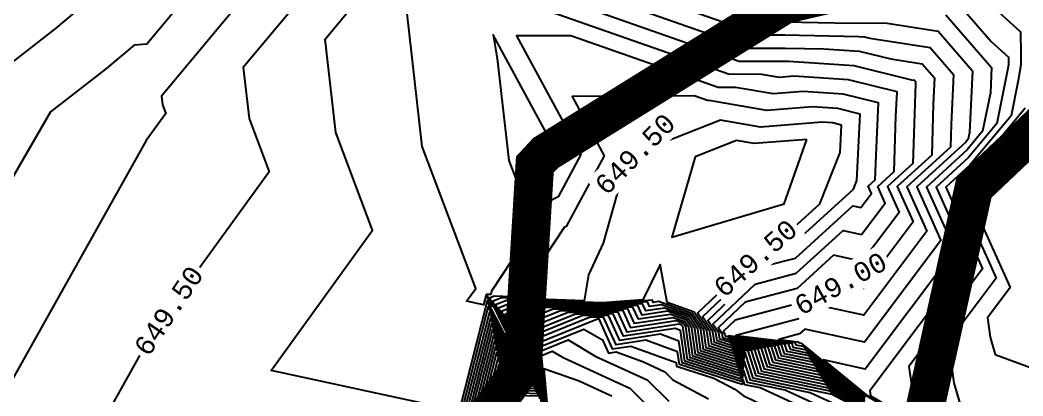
# Model space of a CAD drawing. Header units: inches. Extents: x 533200 to 542759, y 3594234 to 3596688.
# Drawn here: x 535912.36 to 535925.33, y 3595733.9 to 3595738.77 of the extents above; entities that cross this region are included whole.
import ezdxf
from ezdxf.enums import TextEntityAlignment as Align

# ---------------------------------------------------------------- set-up
doc = ezdxf.new("R2010")
doc.units = ezdxf.units.IN
doc.header["$MEASUREMENT"] = 0
for name, color, linetype in [('C-PROP-BNDY', 150, 'Continuous'), ('CVL_CURV_D', 1, 'Continuous'), ('CVL_CURV_G', 5, 'Continuous'), ('CVL_CURV_TX', 2, 'Continuous')]:
    doc.layers.add(name, color=color, linetype=linetype)
doc.styles.add('MONOTXT4', font='MONOTXT4.shx')

msp = doc.modelspace()

# ---------------------------------------------------------------- linework, layer by layer
at = {"layer": 'C-PROP-BNDY', "color": 3, "linetype": 'Continuous', "lineweight": 30, "const_width": 0.5, "elevation": 648.15}
msp.add_lwpolyline([(535925.64, 3595729.28), (535925.62, 3595728.77), (535922.91, 3595727.24), (535920.54, 3595725.95), (535918.04, 3595725.76), (535917.92, 3595728.05), (535917.85, 3595730.13), (535917.85, 3595732.88), (535918.86, 3595734.28), (535919.02, 3595736.9), (535919.16, 3595737.05), (535922.25, 3595738.97), (535925.35, 3595739.69), (535926.24, 3595738.06), (535924.7, 3595736.6), (535924.02, 3595733.54), (535924.05, 3595732.47), (535924.19, 3595730.12), (535925.64, 3595729.28)], dxfattribs=at)
at = {"layer": 'CVL_CURV_D', "color": 6, "linetype": 'Continuous'}
for points, elevation in [([(535915.281, 3595739.995), (535914.003, 3595738.459), (535913.837, 3595738.447), (535913.467, 3595738.134), (535912.757, 3595737.583), (535911.803, 3595735.937), (535910.469, 3595733.563), (535909.875, 3595732.29), (535909.042, 3595731.174), (535908.638, 3595729.792), (535909.137, 3595727.078), (535909.821, 3595724.816), (535910.157, 3595723.868), (535912.04, 3595722.54), (535910.36, 3595720.89), (535909.025, 3595719.755), (535908.885, 3595719.301), (535907.786, 3595717.68), (535907.73, 3595717.442), (535907.733, 3595717.422)], 649.7), ([(535915.891, 3595739.827), (535914.191, 3595737.784), (535914.204, 3595737.674), (535914.247, 3595737.559), (535913.994, 3595737.209), (535911.978, 3595733.62), (535910.843, 3595731.19), (535910.767, 3595731.089), (535909.914, 3595728.172), (535910.101, 3595727.154), (535910.68, 3595725.24), (535911.092, 3595724.434), (535911.071, 3595724.203), (535912.789, 3595722.801), (535912.123, 3595721.423), (535911.173, 3595720.49), (535910.418, 3595719.848), (535910.103, 3595718.827), (535909.25, 3595717.57)], 649.6), ([(535923.287, 3595733.839), (535923.111, 3595733.931), (535922.614, 3595734.34), (535922.212, 3595734.423), (535922.169, 3595734.558), (535921.585, 3595734.628), (535921.562, 3595734.526), (535921.343, 3595734.595), (535921.323, 3595734.734), (535921.19, 3595734.929), (535922.128, 3595735.82), (535922.38, 3595735.887), (535923.143, 3595736.582), (535923.187, 3595736.693), (535923.227, 3595737.554), (535922.938, 3595737.625), (535922.613, 3595737.646), (535922.021, 3595737.599), (535921.274, 3595737.727), (535921.254, 3595737.727), (535921.081, 3595737.788), (535919.502, 3595737.782), (535919.917, 3595737.014), (535919.427, 3595736.1), (535919.398, 3595736.087), (535919.139, 3595735.694), (535919.054, 3595735.176), (535918.495, 3595735.197), (535918.433, 3595735.172), (535918.867, 3595734.283), (535918.869, 3595734.263), (535918.856, 3595734.264), (535918.405, 3595735.138), (535918.041, 3595733.706), (535915.608, 3595734.236), (535916.92, 3595736.05), (535916.444, 3595737.314), (535916.306, 3595738.524), (535917.111, 3595739.492)], 649.4), ([(535913.657, 3595739.368), (535912.825, 3595738.665), (535911.229, 3595737.424), (535909.082, 3595733.722), (535908.961, 3595733.506), (535908.907, 3595733.39), (535908.15, 3595732.375), (535907.347, 3595731.289), (535907.353, 3595731.245), (535907.439, 3595730.993), (535908.173, 3595727.002), (535908.594, 3595725.61), (535909.409, 3595723.307), (535910.685, 3595722.408), (535909.547, 3595721.29), (535907.904, 3595719.893), (535907.825, 3595719.709), (535907.821, 3595719.668), (535907.329, 3595717.564), (535907.366, 3595717.343)], 649.8), ([(535923.29, 3595733.865), (535923.159, 3595733.933), (535922.564, 3595734.423), (535922.285, 3595734.481), (535922.255, 3595734.574), (535921.554, 3595734.658), (535921.54, 3595734.599), (535921.412, 3595734.639), (535921.401, 3595734.72), (535921.323, 3595734.833), (535921.871, 3595735.353), (535922.401, 3595735.494), (535923.007, 3595736.046), (535923.246, 3595735.994), (535923.553, 3595736.402), (535923.456, 3595736.617), (535923.667, 3595736.81), (535923.69, 3595737.52), (535923.705, 3595737.841), (535923.077, 3595737.996), (535922.37, 3595738.042), (535922.186, 3595738.027), (535921.954, 3595738.067), (535921.527, 3595738.068), (535918.357, 3595739.182)], 649.2), ([(535919.091, 3595739.142), (535921.663, 3595738.238), (535922.26, 3595738.237), (535922.305, 3595738.236), (535923.147, 3595738.182), (535923.893, 3595737.997), (535923.93, 3595737.991), (535923.945, 3595737.975), (535923.943, 3595737.944), (535923.91, 3595736.915), (535923.582, 3595736.615), (535923.733, 3595736.28), (535923.255, 3595735.645), (535922.883, 3595735.727), (535922.412, 3595735.297), (535921.742, 3595735.12), (535921.39, 3595734.786), (535921.44, 3595734.713), (535921.447, 3595734.661), (535921.529, 3595734.635), (535921.538, 3595734.673), (535922.298, 3595734.582), (535922.322, 3595734.51), (535922.539, 3595734.465), (535923.183, 3595733.935), (535923.292, 3595733.877)], 649.1), ([(535920.561, 3595739.062), (535921.936, 3595738.578), (535922.255, 3595738.578), (535923.21, 3595738.558), (535923.286, 3595738.553), (535923.354, 3595738.536), (535924.134, 3595738.415), (535924.436, 3595738.066), (535924.405, 3595737.42), (535924.396, 3595737.126), (535923.833, 3595736.612), (535924.092, 3595736.037), (535923.274, 3595734.949), (535922.636, 3595735.089), (535922.434, 3595734.905), (535921.621, 3595734.689), (535922.385, 3595734.598), (535922.395, 3595734.567), (535922.488, 3595734.548), (535923.231, 3595733.937), (535923.295, 3595733.903)], 648.9), ([(535921.295, 3595739.022), (535922.073, 3595738.749), (535922.253, 3595738.748), (535922.9, 3595738.735), (535923.577, 3595738.729), (535924.235, 3595738.627), (535924.682, 3595738.112), (535924.644, 3595737.313), (535924.627, 3595737.23), (535924.594, 3595737.19), (535923.959, 3595736.61), (535924.271, 3595735.916), (535923.283, 3595734.601), (535922.512, 3595734.77), (535922.445, 3595734.708), (535922.174, 3595734.636), (535922.428, 3595734.606), (535922.432, 3595734.596), (535922.463, 3595734.589), (535923.255, 3595733.938), (535923.297, 3595733.916), (535923.899, 3595733.567)], 648.8), ([(535924.439, 3595739.052), (535924.923, 3595738.493), (535925.146, 3595738.289), (535925.147, 3595738.221), (535925.147, 3595738.19), (535925.14, 3595738.144), (535924.995, 3595737.43), (535924.63, 3595736.99), (535924.21, 3595736.607), (535924.63, 3595735.673), (535923.351, 3595733.971), (535923.36, 3595733.907), (535923.977, 3595733.55)], 648.6), ([(535923.289, 3595733.852), (535923.135, 3595733.932), (535922.589, 3595734.381), (535922.249, 3595734.452), (535922.212, 3595734.566), (535921.569, 3595734.643), (535921.551, 3595734.562), (535921.377, 3595734.617), (535921.362, 3595734.727), (535921.257, 3595734.881), (535921.999, 3595735.587), (535922.39, 3595735.69), (535923.131, 3595736.365), (535923.237, 3595736.342), (535923.374, 3595736.523), (535923.331, 3595736.619), (535923.424, 3595736.704), (535923.434, 3595737.02), (535923.466, 3595737.697), (535923.008, 3595737.811), (535922.491, 3595737.844), (535922.103, 3595737.813), (535921.614, 3595737.897), (535921.39, 3595737.897), (535919.486, 3595738.567), (535918.784, 3595738.564), (535919.614, 3595737.029), (535919.32, 3595736.48), (535919.234, 3595736.44), (535918.458, 3595735.263), (535918.45, 3595735.216), (535918.4, 3595735.218), (535918.394, 3595735.216), (535918.468, 3595735.063), (535918.391, 3595735.213), (535918.358, 3595735.082), (535918.137, 3595735.131), (535918.256, 3595735.295), (535917.564, 3595737.134), (535917.364, 3595738.894)], 649.3), ([(535924.337, 3595738.839), (535924.928, 3595738.158), (535924.912, 3595737.829), (535924.811, 3595737.33), (535924.612, 3595737.09), (535924.084, 3595736.608), (535924.451, 3595735.795), (535923.292, 3595734.253), (535922.754, 3595734.371), (535923.279, 3595733.939), (535923.299, 3595733.928), (535923.938, 3595733.559)], 648.7), ([(535919.213, 3595736.86), (535919.311, 3595737.043), (535918.481, 3595738.579), (535918.534, 3595738.274), (535918.684, 3595736.954), (535918.863, 3595736.48), (535919.069, 3595736.794), (535919.213, 3595736.86)], 649.2), ([(535925.363, 3595737.63), (535924.666, 3595736.79), (535924.461, 3595736.603), (535924.989, 3595735.431), (535924.366, 3595734.601), (535924.441, 3595734.074), (535924.577, 3595733.599), (535927.391, 3595732.563)], 648.4), ([(535925.363, 3595737.508), (535924.684, 3595736.69), (535924.587, 3595736.602), (535925.168, 3595735.309), (535924.873, 3595734.916), (535924.909, 3595734.666), (535924.973, 3595734.441), (535927.412, 3595733.544)], 648.3), ([(535922.539, 3595737.225), (535921.856, 3595737.171), (535921.627, 3595737.21), (535921.092, 3595737), (535920.794, 3595735.96), (535922.246, 3595736.392), (535922.539, 3595737.225)], 649.6), ([(535923.284, 3595733.814), (535923.064, 3595733.929), (535922.665, 3595734.257), (535922.139, 3595734.366), (535922.082, 3595734.543), (535921.616, 3595734.598), (535921.584, 3595734.454), (535921.273, 3595734.551), (535921.245, 3595734.749), (535921.08, 3595734.99), (535920.733, 3595735.114), (535920.643, 3595735.607), (535920.417, 3595735.15), (535919.897, 3595735.11), (535918.686, 3595735.155), (535918.511, 3595735.084), (535918.896, 3595734.297), (535918.904, 3595734.197), (535918.838, 3595734.2), (535918.432, 3595734.988), (535917.909, 3595732.932)], 649.6), ([(535923.282, 3595733.801), (535923.04, 3595733.928), (535922.69, 3595734.215), (535922.102, 3595734.337), (535922.039, 3595734.535), (535921.632, 3595734.583), (535921.594, 3595734.418), (535921.238, 3595734.529), (535921.206, 3595734.756), (535921.06, 3595734.969), (535920.62, 3595735.127), (535920.551, 3595735.116), (535920.54, 3595735.143), (535919.892, 3595735.092), (535918.781, 3595735.134), (535918.55, 3595735.04), (535918.91, 3595734.303), (535918.922, 3595734.164), (535918.83, 3595734.168), (535918.445, 3595734.913), (535917.951, 3595732.968)], 649.7), ([(535923.28, 3595733.788), (535923.016, 3595733.927), (535922.716, 3595734.174), (535922.065, 3595734.309), (535921.995, 3595734.527), (535921.648, 3595734.568), (535921.605, 3595734.381), (535921.203, 3595734.507), (535921.167, 3595734.763), (535921.041, 3595734.948), (535920.659, 3595735.085), (535920.503, 3595735.061), (535920.477, 3595735.121), (535919.888, 3595735.075), (535918.877, 3595735.113), (535918.589, 3595734.996), (535918.925, 3595734.31), (535918.94, 3595734.131), (535918.821, 3595734.136), (535918.459, 3595734.838), (535917.993, 3595733.005)], 649.8), ([(535923.279, 3595733.775), (535922.992, 3595733.926), (535922.741, 3595734.132), (535922.029, 3595734.28), (535921.952, 3595734.519), (535921.663, 3595734.553), (535921.616, 3595734.345), (535921.168, 3595734.486), (535921.128, 3595734.77), (535921.021, 3595734.927), (535920.697, 3595735.043), (535920.455, 3595735.007), (535920.414, 3595735.099), (535919.883, 3595735.058), (535918.972, 3595735.092), (535918.628, 3595734.953), (535918.939, 3595734.316), (535918.958, 3595734.098), (535918.813, 3595734.104), (535918.472, 3595734.763), (535918.034, 3595733.042)], 649.9), ([(535923.275, 3595733.75), (535922.944, 3595733.923), (535922.792, 3595734.049), (535921.955, 3595734.222), (535921.866, 3595734.503), (535921.695, 3595734.523), (535921.638, 3595734.273), (535921.098, 3595734.442), (535921.05, 3595734.784), (535920.981, 3595734.885), (535920.773, 3595734.96), (535920.359, 3595734.897), (535920.287, 3595735.055), (535919.874, 3595735.023), (535919.163, 3595735.049), (535918.706, 3595734.865), (535918.968, 3595734.33), (535918.993, 3595734.032), (535918.795, 3595734.04), (535918.499, 3595734.613), (535918.118, 3595733.116)], 650.1), ([(535923.274, 3595733.737), (535922.92, 3595733.922), (535922.817, 3595734.007), (535921.919, 3595734.194), (535921.822, 3595734.495), (535921.71, 3595734.508), (535921.648, 3595734.236), (535921.063, 3595734.42), (535921.011, 3595734.791), (535920.961, 3595734.864), (535920.811, 3595734.918), (535920.311, 3595734.842), (535920.224, 3595735.033), (535919.869, 3595735.006), (535919.258, 3595735.028), (535918.745, 3595734.821), (535918.982, 3595734.336), (535919.011, 3595733.999), (535918.787, 3595734.008), (535918.513, 3595734.539), (535918.16, 3595733.153)], 650.2), ([(535923.272, 3595733.724), (535922.896, 3595733.921), (535922.842, 3595733.966), (535921.882, 3595734.165), (535921.779, 3595734.487), (535921.726, 3595734.493), (535921.659, 3595734.2), (535921.028, 3595734.398), (535920.972, 3595734.799), (535920.942, 3595734.843), (535920.849, 3595734.877), (535920.263, 3595734.787), (535920.161, 3595735.011), (535919.864, 3595734.988), (535919.353, 3595735.007), (535918.784, 3595734.777), (535918.996, 3595734.343), (535919.028, 3595733.966), (535918.778, 3595733.975), (535918.526, 3595734.464), (535918.202, 3595733.19)], 650.3), ([(535923.27, 3595733.711), (535922.872, 3595733.92), (535922.867, 3595733.924), (535921.846, 3595734.136), (535921.739, 3595734.468), (535921.67, 3595734.164), (535920.994, 3595734.376), (535920.933, 3595734.806), (535920.922, 3595734.823), (535920.887, 3595734.835), (535920.214, 3595734.732), (535920.098, 3595734.99), (535919.859, 3595734.971), (535919.449, 3595734.986), (535918.823, 3595734.733), (535919.011, 3595734.35), (535919.046, 3595733.933), (535918.77, 3595733.943), (535918.54, 3595734.389), (535918.244, 3595733.227)], 650.4), ([(535922.854, 3595733.703), (535922.258, 3595733.978), (535921.772, 3595734.079), (535921.723, 3595734.231), (535921.692, 3595734.092), (535920.924, 3595734.333), (535920.884, 3595734.615), (535920.644, 3595734.703), (535920.118, 3595734.623), (535919.972, 3595734.946), (535919.85, 3595734.936), (535919.64, 3595734.944), (535918.901, 3595734.646), (535919.04, 3595734.363), (535919.082, 3595733.867)], 650.6), ([(535922.845, 3595733.589), (535921.936, 3595734.009), (535921.736, 3595734.05), (535921.716, 3595734.113), (535921.702, 3595734.055), (535920.889, 3595734.311), (535920.866, 3595734.475), (535920.454, 3595734.626), (535920.07, 3595734.568), (535919.909, 3595734.924), (535919.845, 3595734.919), (535919.735, 3595734.923), (535918.94, 3595734.602), (535919.054, 3595734.37), (535919.099, 3595733.834)], 650.7), ([(535919.117, 3595733.801), (535919.068, 3595734.376), (535918.979, 3595734.558), (535919.83, 3595734.902), (535919.84, 3595734.902), (535919.846, 3595734.902), (535920.022, 3595734.513), (535920.263, 3595734.55), (535920.847, 3595734.336), (535920.854, 3595734.289), (535921.337, 3595734.137), (535921.608, 3595733.993), (535921.715, 3595733.912), (535922.596, 3595733.484)], 650.8), ([(535919.135, 3595733.768), (535919.083, 3595734.383), (535919.019, 3595734.514), (535919.655, 3595734.771), (535919.896, 3595734.63), (535919.974, 3595734.458), (535920.073, 3595734.474), (535920.425, 3595734.345), (535920.703, 3595734.217), (535920.807, 3595734.114), (535921.266, 3595733.869)], 650.9), ([(535919.17, 3595733.702), (535919.111, 3595734.396), (535919.097, 3595734.426), (535919.243, 3595734.486), (535919.379, 3595734.406), (535919.945, 3595734.145), (535920.247, 3595734.007), (535920.539, 3595733.717)], 651.1), ([(535918.752, 3595733.879), (535918.567, 3595734.239), (535918.328, 3595733.3)], 650.6), ([(535918.744, 3595733.847), (535918.58, 3595734.164), (535918.37, 3595733.337)], 650.7), ([(535920.018, 3595733.902), (535919.949, 3595733.933), (535919.594, 3595734.097), (535919.138, 3595734.256), (535919.188, 3595733.669)], 651.2), ([(535918.412, 3595733.374), (535918.594, 3595734.089), (535918.735, 3595733.815)], 650.8), ([(535918.454, 3595733.411), (535918.607, 3595734.014), (535918.727, 3595733.783)], 650.9)]:
    msp.add_lwpolyline(points, dxfattribs=dict(at, elevation=elevation))
at = {"layer": 'CVL_CURV_G', "color": 5, "linetype": 'Continuous'}
for points, elevation in [([(535916.501, 3595739.659), (535915.249, 3595738.154), (535915.324, 3595737.494), (535915.584, 3595736.805), (535914.062, 3595734.703), (535913.487, 3595733.677), (535913.121, 3595732.894), (535913.702, 3595731.038), (535912.805, 3595729.11), (535911.4, 3595727.099), (535912.466, 3595725.016), (535912.374, 3595724.011), (535913.538, 3595723.062), (535912.205, 3595720.305), (535911.986, 3595720.09), (535911.812, 3595719.942), (535911.322, 3595718.354), (535910.895, 3595717.725)], 649.5), ([(535919.826, 3595739.102), (535921.8, 3595738.408), (535922.258, 3595738.408), (535922.757, 3595738.397), (535923.217, 3595738.367), (535923.623, 3595738.267), (535924.032, 3595738.203), (535924.19, 3595738.02), (535924.174, 3595737.682), (535924.153, 3595737.02), (535923.707, 3595736.614), (535923.912, 3595736.159), (535923.265, 3595735.297), (535922.76, 3595735.408), (535922.423, 3595735.101), (535921.613, 3595734.887), (535921.457, 3595734.738), (535921.479, 3595734.706), (535921.482, 3595734.683), (535921.519, 3595734.671), (535921.523, 3595734.688), (535922.342, 3595734.59), (535922.358, 3595734.538), (535922.513, 3595734.506), (535923.207, 3595733.936), (535923.294, 3595733.89)], 649), ([(535924.646, 3595739.217), (535925.301, 3595738.617), (535925.304, 3595738.325), (535925.306, 3595738.192), (535925.272, 3595737.989), (535925.179, 3595737.53), (535924.648, 3595736.89), (535924.336, 3595736.605), (535924.809, 3595735.552), (535923.858, 3595734.286), (535923.96, 3595733.573)], 648.5), ([(535922.987, 3595737.41), (535922.869, 3595737.44), (535922.735, 3595737.448), (535921.938, 3595737.385), (535921.423, 3595737.473), (535920.22, 3595737), (535919.905, 3595735.881), (535919.713, 3595735.471), (535919.658, 3595735.136), (535918.59, 3595735.176), (535918.472, 3595735.128), (535918.882, 3595734.29), (535918.887, 3595734.23), (535918.847, 3595734.232), (535918.418, 3595735.063), (535917.867, 3595732.895)], 649.5), ([(535923.285, 3595733.826), (535923.087, 3595733.93), (535922.64, 3595734.298), (535922.175, 3595734.395), (535922.125, 3595734.551), (535921.601, 3595734.613), (535921.573, 3595734.49), (535921.308, 3595734.573), (535921.284, 3595734.741), (535921.123, 3595734.976), (535922.257, 3595736.053), (535922.369, 3595736.083), (535922.708, 3595736.392), (535922.971, 3595737.056), (535922.987, 3595737.41)], 649.5), ([(535923.277, 3595733.762), (535922.968, 3595733.925), (535922.766, 3595734.09), (535921.992, 3595734.251), (535921.909, 3595734.511), (535921.679, 3595734.538), (535921.627, 3595734.309), (535921.133, 3595734.464), (535921.089, 3595734.777), (535921.001, 3595734.906), (535920.735, 3595735.002), (535920.407, 3595734.952), (535920.351, 3595735.077), (535919.878, 3595735.04), (535919.067, 3595735.071), (535918.667, 3595734.909), (535918.953, 3595734.323), (535918.975, 3595734.065), (535918.804, 3595734.072), (535918.486, 3595734.688), (535918.076, 3595733.079)], 650), ([(535922.862, 3595733.817), (535922.58, 3595733.947), (535921.809, 3595734.108), (535921.731, 3595734.35), (535921.681, 3595734.128), (535920.959, 3595734.354), (535920.903, 3595734.754), (535920.834, 3595734.779), (535920.166, 3595734.678), (535920.035, 3595734.968), (535919.855, 3595734.954), (535919.544, 3595734.965), (535918.862, 3595734.689), (535919.025, 3595734.356), (535919.064, 3595733.9), (535918.761, 3595733.911), (535918.553, 3595734.314), (535918.286, 3595733.263)], 650.5), ([(535919.153, 3595733.735), (535919.097, 3595734.389), (535919.058, 3595734.47), (535919.449, 3595734.629), (535919.811, 3595734.417), (535919.941, 3595734.357), (535920.475, 3595734.112), (535920.753, 3595733.836)], 651), ([(535918.496, 3595733.448), (535918.621, 3595733.939), (535918.718, 3595733.751)], 651)]:
    msp.add_lwpolyline(points, dxfattribs=dict(at, elevation=elevation))

# ---------------------------------------------------------------- next in the draw order: wipeouts: each hides what was drawn before it
at = {"color": 8}
for points in [[(535920.657, 3595737.667), (535919.689, 3595736.689), (535919.973, 3595736.408), (535920.942, 3595737.386)], [(535921.49, 3595735.082), (535922.52, 3595735.995), (535922.254, 3595736.294), (535921.225, 3595735.381)], [(535914.502, 3595735.69), (535913.733, 3595734.549), (535914.065, 3595734.325), (535914.834, 3595735.466)]]:
    msp.add_wipeout(points, dxfattribs=at).translate(0, 0, 649.5).dxf.layer = 'CVL_CURV_TX'

# ---------------------------------------------------------------- next in the draw order: texts
at = {"layer": 'CVL_CURV_TX', "color": 2, "style": 'MONOTXT4'}
for rotation, p in [(45.2743, (535920.315, 3595737.037, 649.5)), (41.5896, (535921.872, 3595735.688, 649.5)), (56.0212, (535914.283, 3595735.008, 649.5))]:
    msp.add_text('649.50', height=0.25, rotation=rotation, dxfattribs=at).set_placement(p, align=Align.MIDDLE)

# ---------------------------------------------------------------- next in the draw order: wipeouts: each hides what was drawn before it
at = {"color": 8}
msp.add_wipeout([(535923.481, 3595735.867), (535922.275, 3595735.205), (535922.467, 3595734.855), (535923.674, 3595735.516)], dxfattribs=at).translate(0, 0, 649).dxf.layer = 'CVL_CURV_TX'

# ---------------------------------------------------------------- next in the draw order: texts
at = {"layer": 'CVL_CURV_TX', "color": 2, "style": 'MONOTXT4'}
msp.add_text('649.00', height=0.25, rotation=28.7246, dxfattribs=at).set_placement((535922.974, 3595735.361, 649), align=Align.MIDDLE)

doc.saveas('drawing.dxf')
